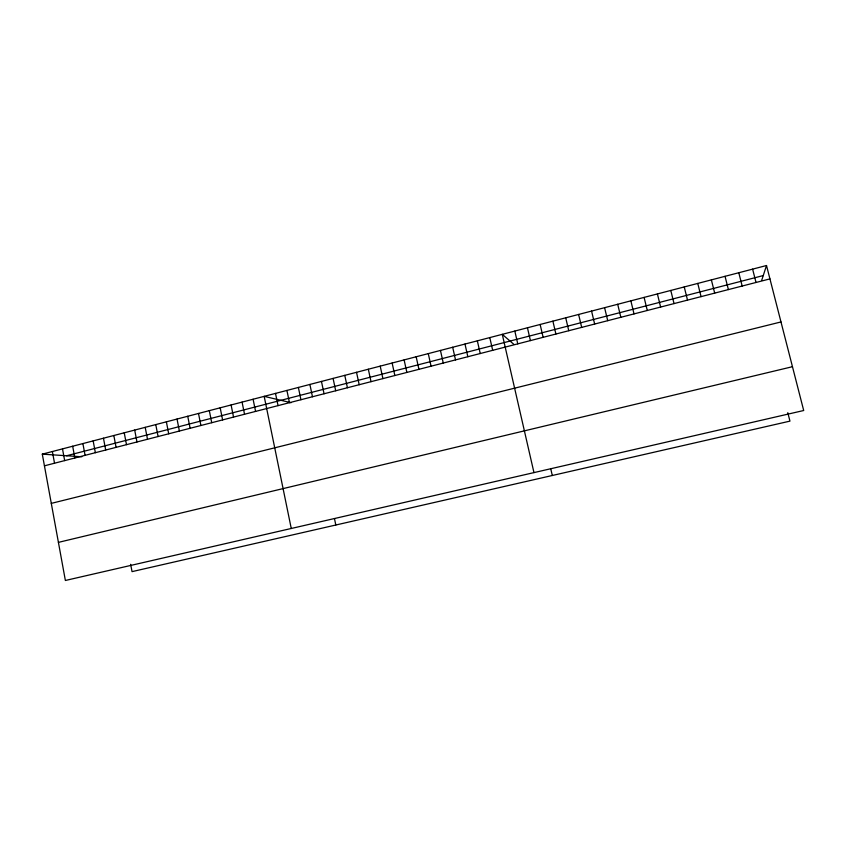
<?xml version="1.0" encoding="UTF-8"?>
<svg xmlns="http://www.w3.org/2000/svg" width="846" height="846" viewBox="0 0 846 846"><rect width="100%" height="100%" fill="white"/><g stroke="black" fill="none" stroke-linecap="round" stroke-linejoin="round"><path stroke-width="1.27" d="M761.675 280.417L766.508 265.517L42.3 454.143L65.375 580.483L803.7 410.511L766.508 265.517M66.58 455.761L763.251 275.563M44.436 465.818L769.945 278.884M51.289 503.381L780.985 321.945M58.416 542.371L792.469 366.699M42.3 454.143L81.84 456.777M291.035 402.707L264.174 396.351L291.257 528.486M513.818 344.301L502.27 334.339L533.963 472.607M752.612 269.134L756.017 282.469M787.795 412.679L789.953 421.128L132.039 571.632L130.654 564.314M738.791 272.729L742.164 286.043M725.043 276.314L728.385 289.586M711.37 279.878L714.69 293.118M697.77 283.421L701.059 296.629M684.245 286.942L687.512 300.119M670.793 290.442L674.029 303.598M657.405 293.932L660.62 307.045M644.102 297.401L647.285 310.482M630.862 300.848L634.024 313.898M617.696 304.274L620.837 317.303M604.594 307.69L607.714 320.676M591.566 311.074L594.653 324.039M578.611 314.458L581.678 327.391M565.72 317.81L568.755 330.712M552.893 321.152L555.907 334.033M540.139 324.473L543.132 337.321M527.449 327.783L530.421 340.6M550.693 468.557L552.301 475.494M514.823 331.072L517.773 343.857M489.781 337.596L492.679 350.318M477.345 340.832L480.232 353.533M464.983 344.047L467.838 356.716M452.684 347.251L455.518 359.899M440.449 350.434L443.262 363.05M428.277 353.607L431.069 366.191M416.169 356.769L418.929 369.321M404.113 359.899L406.863 372.43M392.132 363.029L394.849 375.529M380.203 366.128L382.9 378.606M368.327 369.226L371.013 381.662M356.526 372.303L359.19 384.719M344.777 375.36L347.42 387.743M333.091 378.405L335.703 390.767M321.459 381.43L324.06 393.771M309.89 384.444L312.47 396.753M334.487 518.672L335.809 525.017M298.374 387.447L300.933 399.724M286.91 390.429L289.459 402.685M275.51 393.401L278.038 405.625M253.091 399.238L255.577 411.41M242.072 402.114L244.536 414.254M231.095 404.97L233.538 417.089M220.182 407.814L222.604 419.902M209.322 410.638L211.722 422.714M198.503 413.461L200.893 425.496M187.738 416.264L190.117 428.277M177.036 419.056L179.384 431.037M166.376 421.826L168.703 433.797M155.759 424.586L158.086 436.536M145.205 427.336L147.5 439.254M134.694 430.075L136.978 441.972M124.235 432.803L126.498 444.668M113.829 435.51L116.071 447.354M103.466 438.207L105.697 450.03M93.155 440.893L95.365 452.695M82.887 443.568L85.086 455.338M72.671 446.233L74.85 457.972M62.498 448.877L64.666 460.605M52.378 451.521L54.525 463.217"/></g></svg>
